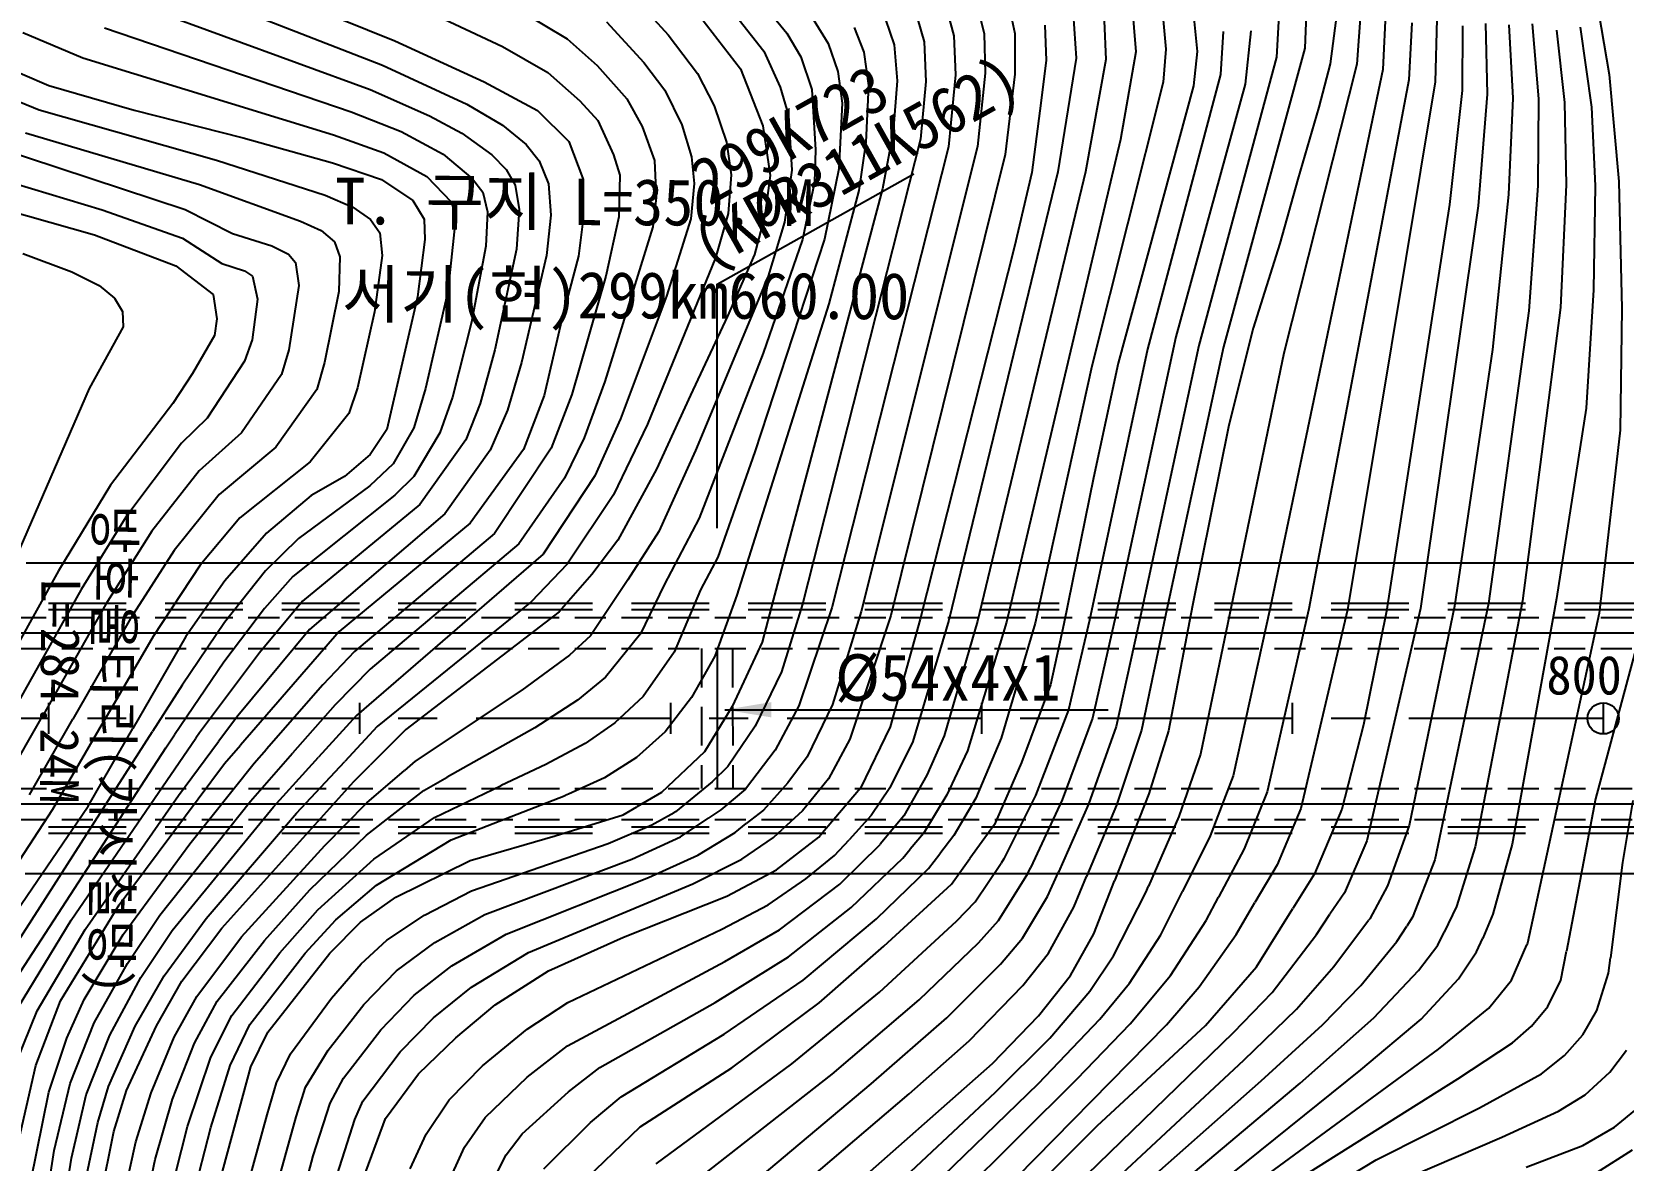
# Model space of a CAD drawing. Header units: millimetres. Extents: x 17638 to 18434, y 1103 to 1809.
# Drawn here: x 18218.5 to 18320.9, y 1448.9 to 1521.5 of the extents above; entities that cross this region are included whole.
import ezdxf
from ezdxf.enums import TextEntityAlignment as Align
from ezdxf.xclip import XClip

# ---------------------------------------------------------------- set-up
doc = ezdxf.new("R2010")
doc.units = ezdxf.units.MM
doc.header["$LTSCALE"] = 10
doc.header["$MEASUREMENT"] = 0
doc.header["$XCLIPFRAME"] = 2
for name, pattern in [('CENTER', [2, 1.25, -0.25, 0.25, -0.25]), ('DASHED', [0.75, 0.5, -0.25]), ('HIDDEN', [0.375, 0.25, -0.125])]:
    doc.linetypes.add(name, pattern=pattern)
doc.layers.add('TZ-BASE', color=253, linetype='Continuous')
doc.layers.add('TZ-CABL', color=4, linetype='Continuous')
doc.styles.add('GR', font='GulimChe.ttf')
doc.styles.add('HANA', font='GulimChe.ttf')
doc.styles.get("Standard").update_dxf_attribs({"font": 'GulimChe.ttf'})
doc.linetypes.add('ZIGZAG', pattern='A,0.0001,-0.2,[131,ltypeshp.shx,S=0.2,R=0,X=-0.2,Y=0],-0.4,[131,ltypeshp.shx,S=0.2,R=180,X=0.2,Y=0],-0.2', length=0.8001)
doc.dimstyles.get("Standard").update_dxf_attribs({"dimtxt": 0.18, "dimasz": 0.18, "dimexe": 0.18, "dimexo": 0.0625, "dimgap": 0.09, "dimtad": 0, "dimtih": 1, "dimtoh": 1, "dimdec": 4, "dimzin": 0, "dimdsep": 46, "dimtxsty": 'Standard', "dimcen": 0.09, "dimadec": 0, "dimazin": 0, "dimtfac": 1, "dimtdec": 4, "dimtofl": 0, "dimtmove": 0, "dimatfit": 3, "dimfxl": 0, "dimtolj": 1, "dimtzin": 0, "dimarcsym": 0})

# ---------------------------------------------------------------- blocks, each defined once
blk = doc.blocks.new('JD-CDFDG5GDCH4')
at = {"layer": 'TZ-BASE'}
for p, q in [((544.01, 48.36, -186.01), (547.49, 44.1, -186.01)), ((599.29, 47.86, -157.01), (600.38, 41.44, -157.01)), ((508.77, 46.99, -194.01), (521.49, 42.04, -194.01)), ((514.66, 46.68, -193.01), (522.28, 43.61, -193.01)), ((537.25, 46.85, -189.01), (539.86, 43.98, -189.01)), ((559.65, 46.27, -180.01), (560.18, 44.06, -180.01)), ((561.64, 46.51, -179.01), (562.15, 44.08, -179.01)), ((571.59, 46.14, -174.01), (571.86, 43.07, -174.01)), ((506.61, 45.63, -195.01), (520.69, 40.47, -195.01)), ((524.76, 45.32, -192.01), (529.19, 43.23, -192.01)), ((530.48, 45.45, -191.01), (533.35, 43.73, -191.01)), ((541.22, 46.05, -188.01), (544.51, 41.8, -188.01)), ((543.62, 45.97, -187.01), (546.01, 42.94, -187.01)), ((557.71, 45.84, -181.01), (558.23, 43.92, -181.01)), ((565.9, 45.32, -177.01), (566.09, 42.48, -177.01)), ((569.67, 46.03, -175.01), (569.93, 42.89, -175.01)), ((573.6, 45.7, -173.01), (573.88, 42.91, -173.01)), ((579.13, 45.23, -170.01), (578.99, 42.56, -170.01)), ((580.91, 45.85, -169.01), (580.8, 43.13, -169.01)), ((582.84, 45.23, -168.01), (582.44, 42.13, -168.01)), ((584.41, 45.67, -167.01), (584.15, 42.1, -167.01)), ((586.02, 45.8, -166.01), (585.83, 41.76, -166.01)), ((498.34, 44.15, -197.01), (502.21, 42.51, -197.01)), ((503.6, 44.45, -196.01), (519.47, 39.04, -196.01)), ((535.89, 44.82, -190.01), (538.29, 42.21, -190.01)), ((547.49, 44.1, -186.01), (548.4, 42.58, -186.01)), ((549.19, 45, -185.01), (550.15, 43.44, -185.01)), ((551.81, 44.47, -184.01), (552.44, 42.87, -184.01)), ((553.83, 44.97, -183.01), (554.4, 43.34, -183.01)), ((555.9, 45.01, -182.01), (556.33, 43.53, -182.01)), ((560.18, 44.06, -180.01), (560.25, 41.52, -180.01)), ((562.15, 44.08, -179.01), (562.15, 41.46, -179.01)), ((564.09, 44.62, -178.01), (564.17, 42.34, -178.01)), ((567.9, 44.89, -176.01), (568.01, 42.4, -176.01)), ((575.55, 44.21, -172.01), (575.39, 41.43, -172.01)), ((577.34, 44.24, -171.01), (576.97, 40.81, -171.01)), ((587.68, 44.77, -165.01), (587.49, 41.09, -165.01)), ((589.3, 45, -164.01), (589.2, 40.97, -164.01)), ((590.96, 44.57, -163.01), (590.93, 40.41, -163.01)), ((592.43, 44.72, -162.01), (592.54, 40.17, -162.01)), ((593.93, 44.64, -161.01), (594.19, 39.92, -161.01)), ((595.43, 44.7, -160.01), (595.84, 39.88, -160.01)), ((597, 44.3, -159.01), (597.51, 39.63, -159.01)), ((598.52, 44.48, -158.01), (599.25, 39.34, -158.01)), ((522.28, 43.61, -193.01), (528.03, 40.96, -193.01)), ((529.19, 43.23, -192.01), (532.12, 41.56, -192.01)), ((533.35, 43.73, -191.01), (535.29, 42.01, -191.01)), ((539.86, 43.98, -189.01), (541.74, 41.5, -189.01)), ((550.15, 43.44, -185.01), (550.77, 41.63, -185.01)), ((554.4, 43.34, -183.01), (554.58, 41.03, -183.01)), ((556.33, 43.53, -182.01), (556.43, 40.99, -182.01)), ((558.23, 43.92, -181.01), (558.34, 41.41, -181.01)), ((571.86, 43.07, -174.01), (571.7, 40.94, -174.01)), ((580.8, 43.13, -169.01), (575.58, 23.92, -169.01)), ((495.63, 42.61, -198.01), (500.01, 40.73, -198.01)), ((502.21, 42.51, -197.01), (518.32, 37.55, -197.01)), ((521.49, 42.04, -194.01), (526.91, 39.53, -194.01)), ((535.29, 42.01, -191.01), (537.19, 39.87, -191.01)), ((538.29, 42.21, -190.01), (539.64, 40.44, -190.01)), ((546.01, 42.94, -187.01), (547.05, 40.63, -187.01)), ((548.4, 42.58, -186.01), (549.1, 40.48, -186.01)), ((552.44, 42.87, -184.01), (552.75, 40.72, -184.01)), ((564.17, 42.34, -178.01), (563.76, 39.11, -178.01)), ((566.09, 42.48, -177.01), (564.93, 35.17, -177.01)), ((568.01, 42.4, -176.01), (566.71, 35.18, -176.01)), ((569.93, 42.89, -175.01), (568.95, 37.25, -175.01)), ((573.88, 42.91, -173.01), (573.65, 40.71, -173.01)), ((578.99, 42.56, -170.01), (573.99, 24, -170.01)), ((584.15, 42.1, -167.01), (579.45, 23.51, -167.01)), ((582.44, 42.13, -168.01), (581.7, 39.33, -168.01)), ((528.03, 40.96, -193.01), (531.45, 39.13, -193.01)), ((532.12, 41.56, -192.01), (534.17, 39.75, -192.01)), ((541.74, 41.5, -189.01), (542.82, 39.43, -189.01)), ((544.51, 41.8, -188.01), (545.95, 38.14, -188.01)), ((550.77, 41.63, -185.01), (551.04, 39.59, -185.01)), ((554.58, 41.03, -183.01), (554.32, 37.74, -183.01)), ((556.43, 40.99, -182.01), (556.09, 37.27, -182.01)), ((558.34, 41.41, -181.01), (557.88, 36.78, -181.01)), ((560.25, 41.52, -180.01), (559.75, 36.8, -180.01)), ((562.15, 41.46, -179.01), (561.53, 36.28, -179.01)), ((575.39, 41.43, -172.01), (570.68, 23.76, -172.01)), ((585.83, 41.76, -166.01), (578.57, 7.12, -166.01)), ((587.49, 41.09, -165.01), (581.07, 7.05, -165.01)), ((589.2, 40.97, -164.01), (583.56, 6.98, -164.01)), ((600.38, 41.44, -157.01), (601.01, 34.56, -157.01)), ((495.12, 40.9, -199.01), (499.4, 39.17, -199.01)), ((500.01, 40.73, -198.01), (505.51, 39.14, -198.01)), ((520.69, 40.47, -195.01), (524.51, 38.78, -195.01)), ((539.64, 40.44, -190.01), (540.74, 38.19, -190.01)), ((547.05, 40.63, -187.01), (547.59, 38.79, -187.01)), ((549.1, 40.48, -186.01), (549.33, 36.6, -186.01)), ((552.75, 40.72, -184.01), (552.57, 37.08, -184.01)), ((571.7, 40.94, -174.01), (567.1, 22.66, -174.01)), ((573.65, 40.71, -173.01), (568.81, 22.87, -173.01)), ((576.97, 40.81, -171.01), (572.51, 24.55, -171.01)), ((590.93, 40.41, -163.01), (590.11, 33.07, -163.01)), ((592.54, 40.17, -162.01), (591.96, 32.98, -162.01)), ((499.4, 39.17, -199.01), (510.81, 35.93, -199.01)), ((505.51, 39.14, -198.01), (512.53, 37.36, -198.01)), ((519.47, 39.04, -196.01), (522.69, 37.76, -196.01)), ((526.91, 39.53, -194.01), (529.19, 38.18, -194.01)), ((531.45, 39.13, -193.01), (533.46, 37.13, -193.01)), ((534.17, 39.75, -192.01), (535.33, 38.48, -192.01)), ((537.19, 39.87, -191.01), (538.19, 38.1, -191.01)), ((542.82, 39.43, -189.01), (543.6, 37.08, -189.01)), ((551.04, 39.59, -185.01), (550.83, 35.37, -185.01)), ((563.76, 39.11, -178.01), (563.25, 35.14, -178.01)), ((581.7, 39.33, -168.01), (580.35, 34.71, -168.01)), ((594.19, 39.92, -161.01), (593.9, 33.71, -161.01)), ((595.84, 39.88, -160.01), (595.79, 34.28, -160.01)), ((597.51, 39.63, -159.01), (597.62, 34.34, -159.01)), ((599.25, 39.34, -158.01), (599.48, 34.27, -158.01)), ((493.08, 37.93, -201.01), (508.78, 32.75, -201.01)), ((524.51, 38.78, -195.01), (526.59, 37.67, -195.01)), ((529.19, 38.18, -194.01), (530.72, 36.94, -194.01)), ((535.33, 38.48, -192.01), (536.35, 36.26, -192.01)), ((538.19, 38.1, -191.01), (538.97, 35.91, -191.01)), ((540.74, 38.19, -190.01), (541.36, 36.15, -190.01)), ((545.95, 38.14, -188.01), (546.41, 34.94, -188.01)), ((547.59, 38.79, -187.01), (547.82, 35.28, -187.01)), ((498.51, 37.69, -200.01), (509.71, 34.36, -200.01)), ((512.53, 37.36, -198.01), (518.26, 35.75, -198.01)), ((518.32, 37.55, -197.01), (521.57, 36.39, -197.01)), ((522.69, 37.76, -196.01), (525.38, 36.32, -196.01)), ((526.59, 37.67, -195.01), (528.51, 36.26, -195.01)), ((530.72, 36.94, -194.01), (531.56, 35.88, -194.01)), ((533.46, 37.13, -193.01), (534.37, 34.75, -193.01)), ((543.6, 37.08, -189.01), (543.91, 34.98, -189.01)), ((556.09, 37.27, -182.01), (548.5, 7.36, -182.01)), ((552.57, 37.08, -184.01), (552.11, 33.98, -184.01)), ((554.32, 37.74, -183.01), (553.65, 34.09, -183.01)), ((568.95, 37.25, -175.01), (561.61, 6.2, -175.01)), ((510.81, 35.93, -199.01), (517.79, 33.68, -199.01)), ((521.57, 36.39, -197.01), (524.33, 34.87, -197.01)), ((525.38, 36.32, -196.01), (527.26, 34.73, -196.01)), ((528.51, 36.26, -195.01), (529.44, 35.33, -195.01)), ((531.56, 35.88, -194.01), (532.15, 34.4, -194.01)), ((536.35, 36.26, -192.01), (536.74, 34.97, -192.01)), ((538.97, 35.91, -191.01), (539.09, 33.53, -191.01)), ((541.36, 36.15, -190.01), (541.52, 34.43, -190.01)), ((549.33, 36.6, -186.01), (549.26, 34.51, -186.01)), ((557.88, 36.78, -181.01), (550.39, 7.12, -181.01)), ((559.75, 36.8, -180.01), (552.28, 6.88, -180.01)), ((561.53, 36.28, -179.01), (554.18, 6.63, -179.01)), ((494.82, 35.33, -202.01), (503.46, 32.72, -202.01)), ((518.26, 35.75, -198.01), (521.42, 34.68, -198.01)), ((524.33, 34.87, -197.01), (525.9, 33.24, -197.01)), ((529.44, 35.33, -195.01), (530.01, 34.32, -195.01)), ((536.74, 34.97, -192.01), (536.68, 32.28, -192.01)), ((543.91, 34.98, -189.01), (543.71, 32.49, -189.01)), ((546.41, 34.94, -188.01), (546.08, 32.37, -188.01)), ((547.82, 35.28, -187.01), (547.34, 31.93, -187.01)), ((550.83, 35.37, -185.01), (549.92, 30.84, -185.01)), ((564.93, 35.17, -177.01), (557.92, 6.33, -177.01)), ((566.71, 35.18, -176.01), (559.76, 6.27, -176.01)), ((563.25, 35.14, -178.01), (562.13, 30.36, -178.01)), ((509.71, 34.36, -200.01), (516.2, 32, -200.01)), ((521.42, 34.68, -198.01), (523.44, 33.32, -198.01)), ((527.26, 34.73, -196.01), (527.94, 33.87, -196.01)), ((527.94, 33.87, -196.01), (528.24, 32.59, -196.01)), ((530.01, 34.32, -195.01), (530.28, 32.74, -195.01)), ((532.15, 34.4, -194.01), (532.31, 32.39, -194.01)), ((534.37, 34.75, -193.01), (534.38, 32.14, -193.01)), ((541.52, 34.43, -190.01), (541.31, 32.16, -190.01)), ((553.65, 34.09, -183.01), (546.6, 7.61, -183.01)), ((549.26, 34.51, -186.01), (548.49, 30.81, -186.01)), ((552.11, 33.98, -184.01), (550.19, 26.67, -184.01)), ((580.35, 34.71, -168.01), (579.19, 30.57, -168.01)), ((595.79, 34.28, -160.01), (595.21, 26.22, -160.01)), ((597.62, 34.34, -159.01), (597.25, 26.45, -159.01)), ((599.48, 34.27, -158.01), (599.38, 27.59, -158.01)), ((601.01, 34.56, -157.01), (601.2, 26.37, -157.01)), ((517.79, 33.68, -199.01), (519.58, 32.9, -199.01)), ((519.58, 32.9, -199.01), (520.71, 32.1, -199.01)), ((523.44, 33.32, -198.01), (524.16, 32.13, -198.01)), ((525.9, 33.24, -197.01), (526.2, 32.32, -197.01)), ((539.09, 33.53, -191.01), (538.88, 31.63, -191.01)), ((590.11, 33.07, -163.01), (586.06, 6.91, -163.01)), ((591.96, 32.98, -162.01), (588.25, 7.07, -162.01)), ((593.9, 33.71, -161.01), (592.87, 23.75, -161.01)), ((497.22, 32.74, -203.01), (502.95, 31.13, -203.01)), ((503.46, 32.72, -202.01), (508.61, 30.9, -202.01)), ((508.78, 32.75, -201.01), (511.83, 31.21, -201.01)), ((516.2, 32, -200.01), (517.53, 31.39, -200.01)), ((520.71, 32.1, -199.01), (521.3, 31.25, -199.01)), ((524.16, 32.13, -198.01), (524.21, 30.81, -198.01)), ((526.2, 32.32, -197.01), (525.69, 27.48, -197.01)), ((528.24, 32.59, -196.01), (528.13, 30.4, -196.01)), ((530.28, 32.74, -195.01), (530.1, 30.19, -195.01)), ((532.31, 32.39, -194.01), (532.03, 29.78, -194.01)), ((534.38, 32.14, -193.01), (534.08, 29.74, -193.01)), ((536.68, 32.28, -192.01), (535.84, 28.46, -192.01)), ((541.31, 32.16, -190.01), (539.75, 27.18, -190.01)), ((543.71, 32.49, -189.01), (542.91, 29.63, -189.01)), ((546.08, 32.37, -188.01), (545.41, 29.85, -188.01)), ((547.34, 31.93, -187.01), (546.29, 28.46, -187.01)), ((502.95, 31.13, -203.01), (508.18, 29.13, -203.01)), ((508.61, 30.9, -202.01), (511.15, 29.28, -202.01)), ((511.83, 31.21, -201.01), (514.37, 30.42, -201.01)), ((517.53, 31.39, -200.01), (518.39, 30.67, -200.01)), ((521.3, 31.25, -199.01), (521.46, 29.8, -199.01)), ((524.21, 30.81, -198.01), (523.74, 27.14, -198.01)), ((538.88, 31.63, -191.01), (535.78, 21.68, -191.01)), ((549.92, 30.84, -185.01), (545.44, 17.16, -185.01)), ((548.49, 30.81, -186.01), (545.96, 23.5, -186.01)), ((498.35, 29.92, -204.01), (501.5, 28.75, -204.01)), ((514.37, 30.42, -201.01), (515.44, 29.87, -201.01)), ((515.44, 29.87, -201.01), (515.89, 29.35, -201.01)), ((518.39, 30.67, -200.01), (518.74, 29.71, -200.01)), ((518.74, 29.71, -200.01), (518.67, 27.48, -200.01)), ((521.46, 29.8, -199.01), (520.96, 26.17, -199.01)), ((528.13, 30.4, -196.01), (527.2, 25.49, -196.01)), ((530.1, 30.19, -195.01), (528.71, 23.73, -195.01)), ((532.03, 29.78, -194.01), (530.43, 22.9, -194.01)), ((534.08, 29.74, -193.01), (533.06, 25.87, -193.01)), ((545.41, 29.85, -188.01), (543.68, 25.89, -188.01)), ((562.13, 30.36, -178.01), (556.07, 6.39, -178.01)), ((579.19, 30.57, -168.01), (577.48, 25.11, -168.01)), ((501.5, 28.75, -204.01), (503.25, 27.85, -204.01)), ((508.18, 29.13, -203.01), (510.58, 27.29, -203.01)), ((511.15, 29.28, -202.01), (512.61, 28.8, -202.01)), ((512.61, 28.8, -202.01), (513.13, 28.47, -202.01)), ((515.89, 29.35, -201.01), (516.11, 27.86, -201.01)), ((542.91, 29.63, -189.01), (538.53, 18.94, -189.01)), ((503.25, 27.85, -204.01), (504.24, 27.05, -204.01)), ((513.13, 28.47, -202.01), (513.44, 26.97, -202.01)), ((516.11, 27.86, -201.01), (515.45, 23.73, -201.01)), ((535.84, 28.46, -192.01), (533.65, 20.84, -192.01)), ((546.29, 28.46, -187.01), (541.62, 17.24, -187.01)), ((504.24, 27.05, -204.01), (504.75, 26.18, -204.01)), ((510.58, 27.29, -203.01), (510.82, 25.72, -203.01)), ((513.44, 26.97, -202.01), (513.1, 24.37, -202.01)), ((518.67, 27.48, -200.01), (517.76, 22.9, -200.01)), ((523.74, 27.14, -198.01), (521.77, 18.6, -198.01)), ((525.69, 27.48, -197.01), (524.25, 21.23, -197.01)), ((539.75, 27.18, -190.01), (536.79, 19.28, -190.01)), ((550.19, 26.67, -184.01), (544.27, 7.94, -184.01)), ((599.38, 27.59, -158.01), (598.9, 19.96, -158.01)), ((504.75, 26.18, -204.01), (504.8, 25.21, -204.01)), ((510.82, 25.72, -203.01), (510.68, 24.64, -203.01)), ((520.96, 26.17, -199.01), (519.87, 21.27, -199.01)), ((533.06, 25.87, -193.01), (531.88, 20.79, -193.01)), ((543.68, 25.89, -188.01), (541.29, 20.8, -188.01)), ((595.21, 26.22, -160.01), (592.62, 7.4, -160.01)), ((597.25, 26.45, -159.01), (594.81, 7.56, -159.01)), ((601.2, 26.37, -157.01), (601.09, 18.56, -157.01)), ((504.8, 25.21, -204.01), (502.62, 21.24, -204.01)), ((510.68, 24.64, -203.01), (509.27, 22.19, -203.01)), ((527.2, 25.49, -196.01), (525.99, 20.68, -196.01)), ((577.48, 25.11, -168.01), (575.92, 18.88, -168.01)), ((513.1, 24.37, -202.01), (512.61, 22.99, -202.01)), ((515.45, 23.73, -201.01), (514.98, 22.14, -201.01)), ((528.71, 23.73, -195.01), (527.76, 20.26, -195.01)), ((570.68, 23.76, -172.01), (566.96, 6.32, -172.01)), ((572.51, 24.55, -171.01), (568.62, 6.55, -171.01)), ((573.99, 24, -170.01), (570.27, 6.79, -170.01)), ((575.58, 23.92, -169.01), (571.93, 7.03, -169.01)), ((592.87, 23.75, -161.01), (590.43, 7.23, -161.01)), ((512.61, 22.99, -202.01), (510.2, 19.33, -202.01)), ((517.76, 22.9, -200.01), (517.26, 21.17, -200.01)), ((530.43, 22.9, -194.01), (529.53, 19.83, -194.01)), ((545.96, 23.5, -186.01), (541.85, 12.88, -186.01)), ((567.1, 22.66, -174.01), (563.46, 6.14, -174.01)), ((568.81, 22.87, -173.01), (567.22, 15.49, -173.01)), ((579.45, 23.51, -167.01), (576.08, 7.19, -167.01)), ((509.27, 22.19, -203.01), (507.99, 20.27, -203.01)), ((514.98, 22.14, -201.01), (512.41, 18.39, -201.01)), ((535.78, 21.68, -191.01), (534.45, 18.06, -191.01)), ((502.62, 21.24, -204.01), (496.51, 7.18, -204.01)), ((517.26, 21.17, -200.01), (514.62, 17.45, -200.01)), ((519.87, 21.27, -199.01), (519.31, 19.63, -199.01)), ((524.25, 21.23, -197.01), (523.49, 18.71, -197.01)), ((525.99, 20.68, -196.01), (525.18, 18.37, -196.01)), ((531.88, 20.79, -193.01), (530.56, 17.31, -193.01)), ((533.65, 20.84, -192.01), (532.34, 17.4, -192.01)), ((541.29, 20.8, -188.01), (539.11, 16.04, -188.01)), ((507.99, 20.27, -203.01), (503.99, 15.01, -203.01)), ((519.31, 19.63, -199.01), (516.83, 16.51, -199.01)), ((527.76, 20.26, -195.01), (526.84, 17.92, -195.01)), ((529.53, 19.83, -194.01), (528.4, 17.27, -194.01)), ((598.9, 19.96, -158.01), (596.99, 7.72, -158.01)), ((510.2, 19.33, -202.01), (508.55, 17.72, -202.01)), ((521.77, 18.6, -198.01), (520.68, 16.99, -198.01)), ((523.49, 18.71, -197.01), (522.16, 16.39, -197.01)), ((536.79, 19.28, -190.01), (535.13, 15.61, -190.01)), ((538.53, 18.94, -189.01), (536.34, 14.4, -189.01)), ((575.92, 18.88, -168.01), (573.58, 7.26, -168.01)), ((601.09, 18.56, -157.01), (599.73, 6.78, -157.01)), ((508.55, 17.72, -202.01), (504.97, 12.96, -202.01)), ((512.41, 18.39, -201.01), (509.68, 15.94, -201.01)), ((514.62, 17.45, -200.01), (510.98, 14.42, -200.01)), ((525.18, 18.37, -196.01), (523.49, 15.56, -196.01)), ((526.84, 17.92, -195.01), (523.89, 13.76, -195.01)), ((534.45, 18.06, -191.01), (533.19, 15.46, -191.01)), ((516.83, 16.51, -199.01), (512.3, 12.92, -199.01)), ((520.68, 16.99, -198.01), (519.04, 15.57, -198.01)), ((522.16, 16.39, -197.01), (520.66, 14.97, -197.01)), ((528.4, 17.27, -194.01), (525.5, 13.16, -194.01)), ((530.56, 17.31, -193.01), (527.12, 12.56, -193.01)), ((532.34, 17.4, -192.01), (528.68, 11.9, -192.01)), ((541.62, 17.24, -187.01), (539.25, 12.03, -187.01)), ((545.44, 17.16, -185.01), (543.06, 10.37, -185.01)), ((509.68, 15.94, -201.01), (506.64, 12.06, -201.01)), ((519.04, 15.57, -198.01), (516.89, 14.34, -198.01)), ((523.49, 15.56, -196.01), (522.27, 14.36, -196.01)), ((533.19, 15.46, -191.01), (530.25, 11.24, -191.01)), ((535.13, 15.61, -190.01), (531.81, 10.58, -190.01)), ((539.11, 16.04, -188.01), (536.61, 11.48, -188.01)), ((567.22, 15.49, -173.01), (565.3, 6.08, -173.01)), ((503.99, 15.01, -203.01), (500.65, 9.49, -203.01)), ((510.98, 14.42, -200.01), (508.09, 10.81, -200.01)), ((516.89, 14.34, -198.01), (514.01, 11.92, -198.01)), ((522.27, 14.36, -196.01), (515.72, 9.14, -196.01)), ((520.66, 14.97, -197.01), (516.08, 11.58, -197.01)), ((536.34, 14.4, -189.01), (533.37, 9.92, -189.01)), ((523.89, 13.76, -195.01), (516.33, 7.54, -195.01)), ((504.97, 12.96, -202.01), (502.1, 8.29, -202.01)), ((512.3, 12.92, -199.01), (509.75, 9.87, -199.01)), ((525.5, 13.16, -194.01), (516.78, 5.72, -194.01)), ((527.12, 12.56, -193.01), (518.7, 5.6, -193.01)), ((541.85, 12.88, -186.01), (539.6, 8.6, -186.01)), ((506.64, 12.06, -201.01), (503.69, 7.36, -201.01)), ((514.01, 11.92, -198.01), (511.34, 8.85, -198.01)), ((516.08, 11.58, -197.01), (513.95, 9.5, -197.01)), ((528.68, 11.9, -192.01), (519.69, 4.3, -192.01)), ((536.61, 11.48, -188.01), (534.94, 9.27, -188.01)), ((539.25, 12.03, -187.01), (537.27, 8.93, -187.01)), ((508.09, 10.81, -200.01), (505.27, 6.43, -200.01)), ((531.81, 10.58, -190.01), (519.8, 0.2, -190.01)), ((530.25, 11.24, -191.01), (520.69, 3.18, -191.01)), ((543.06, 10.37, -185.01), (541.94, 8.27, -185.01)), ((500.65, 9.49, -203.01), (497.92, 4.59, -203.01)), ((700, 10, -393.01), (498.57, 10, -393.01)), ((700, 10, -393.01), (498.57, 10, -393.01)), ((509.75, 9.87, -199.01), (506.72, 5.27, -199.01)), ((513.95, 9.5, -197.01), (511.31, 6.18, -197.01)), ((533.37, 9.92, -189.01), (531.04, 7.5, -189.01)), ((534.94, 9.27, -188.01), (532.84, 6.86, -188.01)), ((502.1, 8.29, -202.01), (497.77, 0.55, -202.01)), ((511.34, 8.85, -198.01), (508.84, 5.27, -198.01)), ((515.72, 9.14, -196.01), (513.9, 7.07, -196.01)), ((537.27, 8.93, -187.01), (534.85, 5.31, -187.01)), ((539.6, 8.6, -186.01), (538.08, 5.45, -186.01)), ((541.94, 8.27, -185.01), (540.25, 4.27, -185.01)), ((503.69, 7.36, -201.01), (499.67, 0.26, -201.01)), ((516.33, 7.54, -195.01), (513.57, 4.23, -195.01)), ((531.04, 7.5, -189.01), (521.14, -0.51, -189.01)), ((544.27, 7.94, -184.01), (542.85, 4, -184.01)), ((546.6, 7.61, -183.01), (545.91, 4.9, -183.01)), ((548.5, 7.36, -182.01), (547.14, 3.01, -182.01)), ((573.58, 7.26, -168.01), (572.03, -0.8, -168.01)), ((576.08, 7.19, -167.01), (574.09, -2.3, -167.01)), ((590.43, 7.23, -161.01), (587.51, -6.89, -161.01)), ((592.62, 7.4, -160.01), (589.17, -9.09, -160.01)), ((594.81, 7.56, -159.01), (591.77, -8.27, -159.01)), ((596.99, 7.72, -158.01), (594.14, -8.08, -158.01)), ((505.27, 6.43, -200.01), (501.56, -0.04, -200.01)), ((511.31, 6.18, -197.01), (508.6, 2.14, -197.01)), ((513.9, 7.07, -196.01), (511.27, 3.62, -196.01)), ((532.84, 6.86, -188.01), (522.98, -0.72, -188.01)), ((550.39, 7.12, -181.01), (548.27, 0.81, -181.01)), ((552.28, 6.88, -180.01), (550.43, 0.9, -180.01)), ((554.18, 6.63, -179.01), (551.55, -1.34, -179.01)), ((556.07, 6.39, -178.01), (554.13, -0.53, -178.01)), ((557.92, 6.33, -177.01), (555.59, -1.48, -177.01)), ((559.76, 6.27, -176.01), (557.6, -1.12, -176.01)), ((561.61, 6.2, -175.01), (559.1, -2.09, -175.01)), ((563.46, 6.14, -174.01), (561.27, -1.27, -174.01)), ((566.96, 6.32, -172.01), (565.6, 0.56, -172.01)), ((568.62, 6.55, -171.01), (567.14, 0.02, -171.01)), ((570.27, 6.79, -170.01), (568.68, -0.51, -170.01)), ((571.93, 7.03, -169.01), (570.31, -0.75, -169.01)), ((578.57, 7.12, -166.01), (576.19, -3.7, -166.01)), ((581.07, 7.05, -165.01), (578.39, -4.72, -165.01)), ((583.56, 6.98, -164.01), (580.56, -5.8, -164.01)), ((586.06, 6.91, -163.01), (584.59, -0.42, -163.01)), ((588.25, 7.07, -162.01), (584.79, -7.87, -162.01)), ((599.73, 6.78, -157.01), (595.13, -14.46, -157.01)), ((506.72, 5.27, -199.01), (503.47, -0.33, -199.01)), ((508.84, 5.27, -198.01), (505.43, -0.64, -198.01)), ((516.78, 5.72, -194.01), (512.18, 0.17, -194.01)), ((518.7, 5.6, -193.01), (512.34, -1.71, -193.01)), ((534.85, 5.31, -187.01), (533.5, 4.08, -187.01)), ((538.08, 5.45, -186.01), (535.83, 2.65, -186.01)), ((565.3, 6.08, -173.01), (564.45, 2.17, -173.01)), ((602.47, 5.83, -156.01), (599.5, -5.18, -156.01)), ((513.57, 4.23, -195.01), (509.71, -0.93, -195.01)), ((519.69, 4.3, -192.01), (517.64, 2.16, -192.01)), ((540.25, 4.27, -185.01), (538.24, 1.41, -185.01)), ((545.91, 4.9, -183.01), (543.98, 0.77, -183.01)), ((511.27, 3.62, -196.01), (508.1, -1.06, -196.01)), ((520.69, 3.18, -191.01), (518.44, 0.87, -191.01)), ((533.5, 4.08, -187.01), (530.44, 1.83, -187.01)), ((542.85, 4, -184.01), (541.35, 1.35, -184.01)), ((508.6, 2.14, -197.01), (506.69, -0.84, -197.01)), ((517.64, 2.16, -192.01), (514.02, -1.97, -192.01)), ((535.83, 2.65, -186.01), (534.02, 1.18, -186.01)), ((547.14, 3.01, -182.01), (545.45, -0.5, -182.01)), ((564.45, 2.17, -173.01), (562.58, -2.84, -173.01)), ((530.44, 1.83, -187.01), (523.58, -2.75, -187.01)), ((534.02, 1.18, -186.01), (531.27, -0.6, -186.01)), ((538.24, 1.41, -185.01), (536.43, -0.28, -185.01)), ((541.35, 1.35, -184.01), (539.67, -0.86, -184.01)), ((497.26, -4, -201.01), (499.67, 0.26, -201.01)), ((500, 1, -393.01), (500, -1, -393.01)), ((512.18, 0.17, -194.01), (510.93, -1.49, -194.01)), ((518.44, 0.87, -191.01), (515.7, -2.24, -191.01)), ((519.8, 0.2, -190.01), (517.36, -2.49, -190.01)), ((520, 1, -393.01), (520, -1, -393.01)), ((540, 1, -393.01), (540, -1, -393.01)), ((543.98, 0.77, -183.01), (542.2, -2.15, -183.01)), ((548.27, 0.81, -181.01), (546.74, -2.04, -181.01)), ((550.43, 0.9, -180.01), (548.79, -2.46, -180.01)), ((560, 1, -393.01), (560, -1, -393.01)), ((565.6, 0.56, -172.01), (563.49, -4.95, -172.01)), ((567.14, 0.02, -171.01), (565.2, -5.23, -171.01)), ((580, 1, -393.01), (580, -1, -393.01)), ((600, 1, -393.01), (600, -1, -393.01)), ((495.6, -18.14, -197.01), (506.69, -0.84, -197.01)), ((498.77, -4.92, -200.01), (501.56, -0.04, -200.01)), ((500.27, -5.84, -199.01), (503.47, -0.33, -199.01)), ((502.54, -5.65, -198.01), (505.43, -0.64, -198.01)), ((509.71, -0.93, -195.01), (509.48, -1.27, -195.01)), ((521.14, -0.51, -189.01), (519.05, -2.76, -189.01)), ((522.98, -0.72, -188.01), (520.69, -3.01, -188.01)), ((531.27, -0.6, -186.01), (525.65, -3.78, -186.01)), ((536.43, -0.28, -185.01), (534.51, -1.62, -185.01)), ((539.67, -0.86, -184.01), (537.82, -2.52, -184.01)), ((545.45, -0.5, -182.01), (543.7, -3.1, -182.01)), ((554.13, -0.53, -178.01), (552.22, -4.48, -178.01)), ((568.68, -0.51, -170.01), (566.9, -5.52, -170.01)), ((570.31, -0.75, -169.01), (568.69, -5.57, -169.01)), ((572.03, -0.8, -168.01), (570.78, -4.85, -168.01)), ((584.59, -0.42, -163.01), (583.19, -5.84, -163.01)), ((496.85, -18.34, -196.01), (507.54, -1.88, -196.01)), ((501.46, -12.97, -195.01), (509.48, -1.27, -195.01)), ((507.54, -1.88, -196.01), (508.1, -1.06, -196.01)), ((508.35, -4.95, -194.01), (510.93, -1.49, -194.01)), ((511.31, -2.9, -193.01), (512.34, -1.71, -193.01)), ((513.23, -2.88, -192.01), (514.02, -1.97, -192.01)), ((534.51, -1.62, -185.01), (531.98, -2.96, -185.01)), ((546.74, -2.04, -181.01), (544.82, -4.55, -181.01)), ((551.55, -1.34, -179.01), (550.16, -3.89, -179.01)), ((555.59, -1.48, -177.01), (554.12, -4.47, -177.01)), ((557.6, -1.12, -176.01), (556.5, -3.64, -176.01)), ((561.27, -1.27, -174.01), (559.64, -5.14, -174.01)), ((504.54, -12, -193.01), (511.31, -2.9, -193.01)), ((509.09, -8.06, -192.01), (513.23, -2.88, -192.01)), ((512.99, -5.32, -191.01), (515.7, -2.24, -191.01)), ((514.47, -5.69, -190.01), (517.36, -2.49, -190.01)), ((515.94, -6.1, -189.01), (519.05, -2.76, -189.01)), ((519.63, -4.06, -188.01), (520.69, -3.01, -188.01)), ((523.58, -2.75, -187.01), (522.89, -3.35, -187.01)), ((531.98, -2.96, -185.01), (529.12, -4.32, -185.01)), ((537.82, -2.52, -184.01), (535.76, -3.83, -184.01)), ((542.2, -2.15, -183.01), (539.42, -4.76, -183.01)), ((548.79, -2.46, -180.01), (547.55, -4.15, -180.01)), ((559.1, -2.09, -175.01), (557.79, -4.92, -175.01)), ((562.58, -2.84, -173.01), (560.85, -6.82, -173.01)), ((574.09, -2.3, -167.01), (572.71, -6.31, -167.01)), ((511.14, -13.49, -188.01), (519.63, -4.06, -188.01)), ((520.48, -5.44, -187.01), (522.89, -3.35, -187.01)), ((524.15, -4.63, -186.01), (525.65, -3.78, -186.01)), ((535.76, -3.83, -184.01), (533.45, -4.88, -184.01)), ((542.69, -4.08, -182.01), (540.33, -6, -182.01)), ((543.7, -3.1, -182.01), (542.69, -4.08, -182.01)), ((550.16, -3.89, -179.01), (548.49, -5.95, -179.01)), ((556.5, -3.64, -176.01), (555.02, -6.26, -176.01)), ((576.19, -3.7, -166.01), (574.71, -7.56, -166.01)), ((502.35, -13.58, -194.01), (508.35, -4.95, -194.01)), ((520.46, -7.51, -186.01), (524.15, -4.63, -186.01)), ((524.82, -6.37, -185.01), (529.12, -4.32, -185.01)), ((525.89, -7.8, -184.01), (533.24, -4.96, -184.01)), ((533.45, -4.88, -184.01), (533.24, -4.96, -184.01)), ((539.42, -4.76, -183.01), (537.85, -5.68, -183.01)), ((544.82, -4.55, -181.01), (543.24, -5.89, -181.01)), ((547.55, -4.15, -180.01), (545.98, -5.91, -180.01)), ((552.22, -4.48, -178.01), (549.65, -7.51, -178.01)), ((554.12, -4.47, -177.01), (552.92, -6.25, -177.01)), ((557.79, -4.92, -175.01), (556.28, -7.4, -175.01)), ((563.49, -4.95, -172.01), (561.45, -9.04, -172.01)), ((570.78, -4.85, -168.01), (568.57, -10.45, -168.01)), ((578.39, -4.72, -165.01), (576.91, -8.38, -165.01)), ((492.66, -17.51, -199.01), (500.27, -5.84, -199.01)), ((494.57, -17.33, -198.01), (502.54, -5.65, -198.01)), ((507.15, -12.65, -191.01), (512.99, -5.32, -191.01)), ((507.96, -13.64, -190.01), (514.47, -5.69, -190.01)), ((510.13, -12.87, -189.01), (515.94, -6.1, -189.01)), ((517.78, -8.17, -187.01), (520.48, -5.44, -187.01)), ((536.96, -6.2, -183.01), (537.85, -5.68, -183.01)), ((538.8, -6.84, -182.01), (540.24, -6.05, -182.01)), ((540.33, -6, -182.01), (540.24, -6.05, -182.01)), ((543.24, -5.89, -181.01), (542.48, -6.4, -181.01)), ((545.98, -5.91, -180.01), (544.88, -6.77, -180.01)), ((548.49, -5.95, -179.01), (547.21, -7.13, -179.01)), ((559.64, -5.14, -174.01), (558.23, -7.54, -174.01)), ((565.2, -5.23, -171.01), (563.17, -9.61, -171.01)), ((566.9, -5.52, -170.01), (564.96, -9.89, -170.01)), ((568.69, -5.57, -169.01), (566.77, -10.17, -169.01)), ((580.56, -5.8, -164.01), (579.02, -9.41, -164.01)), ((583.19, -5.84, -163.01), (581.44, -9.99, -163.01)), ((599.5, -5.18, -156.01), (597.64, -14.97, -156.01)), ((601.91, -5.29, -155.01), (601.24, -9.26, -155.01)), ((520.92, -9.05, -185.01), (524.82, -6.37, -185.01)), ((532.58, -7.56, -183.01), (536.96, -6.2, -183.01)), ((535.99, -8.05, -182.01), (538.8, -6.84, -182.01)), ((540.64, -7.62, -181.01), (542.48, -6.4, -181.01)), ((544.17, -7.33, -180.01), (544.88, -6.77, -180.01)), ((546.64, -7.65, -179.01), (547.21, -7.13, -179.01)), ((552.92, -6.25, -177.01), (551.49, -7.8, -177.01)), ((555.02, -6.26, -176.01), (553.5, -8.1, -176.01)), ((560.85, -6.82, -173.01), (559.27, -9.01, -173.01)), ((572.71, -6.31, -167.01), (570.75, -10.79, -167.01)), ((587.51, -6.89, -161.01), (586.12, -10.76, -161.01)), ((504.8, -13.91, -192.01), (509.09, -8.06, -192.01)), ((512.42, -14.05, -187.01), (517.78, -8.17, -187.01)), ((516.81, -11.02, -186.01), (520.46, -7.51, -186.01)), ((521.1, -10.72, -184.01), (525.89, -7.8, -184.01)), ((527.13, -9.13, -183.01), (532.58, -7.56, -183.01)), ((527.21, -11.09, -182.01), (535.99, -8.05, -182.01)), ((537.53, -9.06, -181.01), (540.64, -7.62, -181.01)), ((541.76, -8.8, -180.01), (544.17, -7.33, -180.01)), ((544.59, -9.05, -179.01), (546.64, -7.65, -179.01)), ((546.82, -9.74, -178.01), (549.54, -7.64, -178.01)), ((549.54, -7.64, -178.01), (549.65, -7.51, -178.01)), ((550.56, -8.81, -177.01), (551.49, -7.8, -177.01)), ((550.9, -10.67, -176.01), (553.49, -8.11, -176.01)), ((553.5, -8.1, -176.01), (553.49, -8.11, -176.01)), ((556.28, -7.4, -175.01), (555.43, -8.41, -175.01)), ((558.23, -7.54, -174.01), (557.33, -8.71, -174.01)), ((574.71, -7.56, -166.01), (572.93, -11.13, -166.01)), ((584.79, -7.87, -162.01), (583.35, -11.23, -162.01)), ((594.14, -8.08, -158.01), (592.91, -12.6, -158.01)), ((517.32, -12.32, -185.01), (520.92, -9.05, -185.01)), ((522.33, -11.51, -183.01), (527.13, -9.13, -183.01)), ((528.07, -12.62, -181.01), (537.53, -9.06, -181.01)), ((538.6, -10.23, -180.01), (541.76, -8.8, -180.01)), ((541.44, -10.65, -179.01), (544.59, -9.05, -179.01)), ((548.72, -10.33, -177.01), (550.56, -8.81, -177.01)), ((551.63, -12.17, -175.01), (554.95, -8.98, -175.01)), ((554.95, -8.98, -175.01), (555.43, -8.41, -175.01)), ((556.61, -9.65, -174.01), (557.33, -8.71, -174.01)), ((558.08, -10.66, -173.01), (559.27, -9.01, -173.01)), ((561.45, -9.04, -172.01), (561.27, -9.32, -172.01)), ((576.91, -8.38, -165.01), (575.26, -11.49, -165.01)), ((589.17, -9.09, -160.01), (587.74, -12.79, -160.01)), ((591.77, -8.27, -159.01), (590.56, -12.09, -159.01)), ((700, -10, -393.01), (498.5, -10, -393.01)), ((700, -10, -393.01), (498.5, -10, -393.01)), ((529.43, -13.88, -180.01), (538.6, -10.23, -180.01)), ((543.63, -11.43, -178.01), (546.82, -9.74, -178.01)), ((553.25, -12.89, -174.01), (556.61, -9.65, -174.01)), ((559.6, -11.8, -172.01), (561.27, -9.32, -172.01)), ((561.1, -13, -171.01), (563, -9.97, -171.01)), ((563, -9.97, -171.01), (563.17, -9.61, -171.01)), ((564.26, -11.46, -170.01), (564.96, -9.89, -170.01)), ((565.95, -12.14, -169.01), (566.77, -10.17, -169.01)), ((579.02, -9.41, -164.01), (577.59, -11.85, -164.01)), ((581.44, -9.99, -163.01), (580.03, -12.23, -163.01)), ((601.24, -9.26, -155.01), (600.46, -15.41, -155.01)), ((513.89, -14.28, -186.01), (516.81, -11.02, -186.01)), ((518.48, -12.95, -184.01), (521.1, -10.72, -184.01)), ((524.19, -12.66, -182.01), (527.21, -11.09, -182.01)), ((530.88, -15.06, -179.01), (541.44, -10.65, -179.01)), ((546.28, -12, -177.01), (548.72, -10.33, -177.01)), ((547.02, -13.61, -176.01), (550.9, -10.67, -176.01)), ((553.72, -14.65, -173.01), (558.08, -10.66, -173.01)), ((567.23, -13.87, -168.01), (568.57, -10.45, -168.01)), ((568.51, -15.27, -167.01), (570.58, -11.19, -167.01)), ((570.58, -11.19, -167.01), (570.75, -10.79, -167.01)), ((571.54, -13.92, -166.01), (572.93, -11.13, -166.01)), ((583.35, -11.23, -162.01), (582.42, -12.6, -162.01)), ((586.12, -10.76, -161.01), (584.98, -12.9, -161.01)), ((500.77, -18.17, -193.01), (504.54, -12, -193.01)), ((520.07, -13.11, -183.01), (522.33, -11.51, -183.01)), ((536.99, -14.07, -178.01), (543.63, -11.43, -178.01)), ((543.31, -13.56, -177.01), (546.28, -12, -177.01)), ((547.6, -15.34, -175.01), (551.63, -12.17, -175.01)), ((558.4, -13.05, -172.01), (559.6, -11.8, -172.01)), ((562.65, -14.13, -170.01), (564.26, -11.46, -170.01)), ((564.32, -15.11, -169.01), (565.95, -12.14, -169.01)), ((574.46, -13, -165.01), (575.26, -11.49, -165.01)), ((576.4, -13.91, -164.01), (577.59, -11.85, -164.01)), ((577.69, -15.98, -163.01), (580.03, -12.23, -163.01)), ((590.56, -12.09, -159.01), (589.77, -13.75, -159.01)), ((498.07, -18.56, -195.01), (501.46, -12.97, -195.01)), ((505.07, -15.77, -191.01), (507.15, -12.65, -191.01)), ((507.43, -16.56, -189.01), (510.13, -12.87, -189.01)), ((514.87, -15.09, -185.01), (517.32, -12.32, -185.01)), ((516.51, -15.1, -184.01), (518.48, -12.95, -184.01)), ((518.1, -15.1, -183.01), (520.07, -13.11, -183.01)), ((521.77, -14.27, -182.01), (524.19, -12.66, -182.01)), ((524.84, -14.42, -181.01), (528.07, -12.62, -181.01)), ((548.54, -16.85, -174.01), (553.25, -12.89, -174.01)), ((553.45, -17.62, -172.01), (558.4, -13.05, -172.01)), ((559.82, -14.43, -171.01), (561.1, -13, -171.01)), ((572.17, -16.55, -165.01), (574.46, -13, -165.01)), ((581.55, -13.9, -162.01), (582.42, -12.6, -162.01)), ((582.68, -15.97, -161.01), (584.91, -12.99, -161.01)), ((584.98, -12.9, -161.01), (584.91, -12.99, -161.01)), ((587.74, -12.79, -160.01), (587.36, -13.37, -160.01)), ((592.91, -12.6, -158.01), (592.25, -14.13, -158.01)), ((499.27, -18.81, -194.01), (502.35, -13.58, -194.01)), ((502.3, -18.09, -192.01), (504.8, -13.91, -192.01)), ((505.94, -16.67, -190.01), (507.96, -13.64, -190.01)), ((508.58, -16.91, -188.01), (511.14, -13.49, -188.01)), ((509.53, -17.89, -187.01), (512.42, -14.05, -187.01)), ((510.84, -18.19, -186.01), (513.89, -14.28, -186.01)), ((520.12, -15.78, -182.01), (521.77, -14.27, -182.01)), ((525.95, -15.92, -180.01), (529.43, -13.88, -180.01)), ((532.16, -16.25, -178.01), (536.99, -14.07, -178.01)), ((533.4, -18.28, -177.01), (543.31, -13.56, -177.01)), ((543.5, -15.63, -176.01), (547.02, -13.61, -176.01)), ((561.24, -15.81, -170.01), (562.65, -14.13, -170.01)), ((565.74, -16.54, -168.01), (567.23, -13.87, -168.01)), ((569.52, -17.04, -166.01), (571.54, -13.92, -166.01)), ((574.01, -17.28, -164.01), (576.4, -13.91, -164.01)), ((578.71, -17.64, -162.01), (581.55, -13.9, -162.01)), ((586.73, -14.35, -160.01), (587.36, -13.37, -160.01)), ((589.36, -14.59, -159.01), (589.77, -13.75, -159.01)), ((591.86, -15.02, -158.01), (592.25, -14.13, -158.01)), ((511.79, -19.11, -185.01), (514.87, -15.09, -185.01)), ((512.94, -19.69, -184.01), (516.51, -15.1, -184.01)), ((514.11, -20.19, -183.01), (518.1, -15.1, -183.01)), ((522.39, -16.24, -181.01), (524.84, -14.42, -181.01)), ((527.21, -17.3, -179.01), (530.88, -15.06, -179.01)), ((542.88, -18.28, -175.01), (547.6, -15.34, -175.01)), ((549.57, -18.31, -173.01), (553.72, -14.65, -173.01)), ((556.01, -18.11, -171.01), (559.82, -14.43, -171.01)), ((562.66, -17.19, -169.01), (564.32, -15.11, -169.01)), ((566.97, -17.55, -167.01), (568.51, -15.27, -167.01)), ((584.41, -17.19, -160.01), (586.73, -14.35, -160.01)), ((588.13, -16.21, -159.01), (589.36, -14.59, -159.01)), ((590.69, -16.76, -158.01), (591.86, -15.02, -158.01)), ((594.11, -16.84, -157.01), (595.08, -14.57, -157.01)), ((595.13, -14.46, -157.01), (595.08, -14.57, -157.01)), ((597.28, -16.85, -156.01), (597.64, -14.97, -156.01)), ((502.94, -19.59, -191.01), (505.07, -15.77, -191.01)), ((518.2, -18, -182.01), (520.12, -15.78, -182.01)), ((520.29, -18.41, -181.01), (522.39, -16.24, -181.01)), ((523.52, -17.8, -180.01), (525.95, -15.92, -180.01)), ((528.73, -18.43, -178.01), (532.16, -16.25, -178.01)), ((533.38, -21.06, -176.01), (543.5, -15.63, -176.01)), ((557.78, -19.27, -170.01), (561.24, -15.81, -170.01)), ((574.41, -19.76, -163.01), (577.69, -15.98, -163.01)), ((580.27, -18.71, -161.01), (582.68, -15.97, -161.01)), ((585.25, -19.27, -159.01), (588.13, -16.21, -159.01)), ((600.34, -16.38, -155.01), (600.46, -15.41, -155.01)), ((503.94, -20.38, -190.01), (505.94, -16.67, -190.01)), ((505.57, -19.8, -189.01), (507.43, -16.56, -189.01)), ((506.94, -19.77, -188.01), (508.58, -16.91, -188.01)), ((524.76, -19.27, -179.01), (527.21, -17.3, -179.01)), ((543.45, -20.32, -174.01), (548.54, -16.85, -174.01)), ((559.21, -20.75, -169.01), (562.66, -17.19, -169.01)), ((563.67, -19.13, -168.01), (565.74, -16.54, -168.01)), ((567.62, -19.35, -166.01), (569.52, -17.04, -166.01)), ((569.57, -19.66, -165.01), (572.17, -16.55, -165.01)), ((571.9, -19.71, -164.01), (574.01, -17.28, -164.01)), ((581.95, -19.72, -160.01), (584.41, -17.19, -160.01)), ((588.29, -19.34, -158.01), (590.69, -16.76, -158.01)), ((592.65, -18.64, -157.01), (594.11, -16.84, -157.01)), ((596.44, -18.54, -156.01), (597.28, -16.85, -156.01)), ((599.58, -18.79, -155.01), (600.34, -16.38, -155.01)), ((499.19, -22.33, -193.01), (500.77, -18.17, -193.01)), ((501.17, -20.58, -192.01), (502.3, -18.09, -192.01)), ((508.09, -20.5, -187.01), (509.53, -17.89, -187.01)), ((509.38, -20.89, -186.01), (510.84, -18.19, -186.01)), ((515.57, -21.58, -182.01), (518.2, -18, -182.01)), ((517.98, -21.34, -181.01), (520.29, -18.41, -181.01)), ((521.37, -20.04, -180.01), (523.52, -17.8, -180.01)), ((530.79, -20, -177.01), (533.4, -18.28, -177.01)), ((535.47, -22.46, -175.01), (542.88, -18.28, -175.01)), ((543.96, -22.49, -173.01), (549.57, -18.31, -173.01)), ((547.82, -22.22, -172.01), (553.45, -17.62, -172.01)), ((550.4, -22.88, -171.01), (556.01, -18.11, -171.01)), ((564.4, -20.57, -167.01), (566.97, -17.55, -167.01)), ((576.23, -20.21, -162.01), (578.71, -17.64, -162.01)), ((497.97, -22.06, -194.01), (499.27, -18.81, -194.01)), ((510.45, -21.79, -185.01), (511.79, -19.11, -185.01)), ((522.62, -21.46, -179.01), (524.76, -19.27, -179.01)), ((526.19, -20.56, -178.01), (528.73, -18.43, -178.01)), ((552.91, -23.52, -170.01), (557.78, -19.27, -170.01)), ((560.71, -22.2, -168.01), (563.67, -19.13, -168.01)), ((563.68, -23.5, -166.01), (567.62, -19.35, -166.01)), ((576.89, -21.98, -161.01), (580.27, -18.71, -161.01)), ((580.5, -23.47, -159.01), (585.25, -19.27, -159.01)), ((584.42, -22.6, -158.01), (588.29, -19.34, -158.01)), ((589.4, -21.29, -157.01), (592.65, -18.64, -157.01)), ((595.39, -19.8, -156.01), (596.44, -18.54, -156.01)), ((598.68, -20.35, -155.01), (599.58, -18.79, -155.01)), ((501.39, -23.48, -191.01), (502.94, -19.59, -191.01)), ((502.43, -24.22, -190.01), (503.94, -20.38, -190.01)), ((503.85, -23.68, -189.01), (505.57, -19.8, -189.01)), ((505.02, -23.94, -188.01), (506.94, -19.77, -188.01)), ((511.68, -22.33, -184.01), (512.94, -19.69, -184.01)), ((513.02, -22.42, -183.01), (514.11, -20.19, -183.01)), ((518.97, -23.15, -180.01), (521.37, -20.04, -180.01)), ((527.91, -22.36, -177.01), (530.79, -20, -177.01)), ((536.83, -24.35, -174.01), (543.45, -20.32, -174.01)), ((555.57, -36.33, -164.01), (571.9, -19.71, -164.01)), ((560.24, -35.7, -162.01), (576.23, -20.21, -162.01)), ((566.17, -23.19, -165.01), (569.57, -19.66, -165.01)), ((567.45, -26.21, -163.01), (574.41, -19.76, -163.01)), ((578.01, -23.31, -160.01), (581.95, -19.72, -160.01)), ((594.17, -20.87, -156.01), (595.39, -19.8, -156.01)), ((597.5, -21.69, -155.01), (598.68, -20.35, -155.01)), ((500.02, -24.04, -192.01), (501.17, -20.58, -192.01)), ((506.6, -24.08, -187.01), (508.09, -20.5, -187.01)), ((507.98, -24.49, -186.01), (509.38, -20.89, -186.01)), ((516.53, -23.72, -181.01), (517.98, -21.34, -181.01)), ((520.21, -24.63, -179.01), (522.62, -21.46, -179.01)), ((523.79, -22.87, -178.01), (526.19, -20.56, -178.01)), ((530.79, -23.09, -176.01), (533.38, -21.06, -176.01)), ((555.35, -24.16, -169.01), (559.21, -20.75, -169.01)), ((560.91, -24.04, -167.01), (564.4, -20.57, -167.01)), ((574.06, -32.53, -157.01), (589.4, -21.29, -157.01)), ((590.64, -23.2, -156.01), (594.17, -20.87, -156.01)), ((600.42, -22.76, -154.01), (601.5, -21.34, -154.01)), ((497.99, -27.6, -193.01), (499.19, -22.33, -193.01)), ((508.94, -26.26, -185.01), (510.45, -21.79, -185.01)), ((510.3, -32.45, -183.01), (513.02, -22.42, -183.01)), ((510.45, -26.33, -184.01), (511.68, -22.33, -184.01)), ((514.67, -23.45, -182.01), (515.57, -21.58, -182.01)), ((525.76, -24.55, -177.01), (527.91, -22.36, -177.01)), ((533.45, -24.02, -175.01), (535.47, -22.46, -175.01)), ((538.05, -26.28, -173.01), (543.96, -22.49, -173.01)), ((539.09, -28.65, -172.01), (547.82, -22.22, -172.01)), ((544.66, -36.37, -168.01), (560.71, -22.2, -168.01)), ((561.92, -35.92, -161.01), (576.89, -21.98, -161.01)), ((596.04, -22.86, -155.01), (597.5, -21.69, -155.01)), ((500.37, -27.81, -191.01), (501.39, -23.48, -191.01)), ((514.06, -25.51, -182.01), (514.67, -23.45, -182.01)), ((518.11, -24.76, -180.01), (518.97, -23.15, -180.01)), ((521.67, -25.75, -178.01), (523.79, -22.87, -178.01)), ((528.08, -25.67, -176.01), (530.79, -23.09, -176.01)), ((540.06, -30.97, -171.01), (550.4, -22.88, -171.01)), ((540.62, -33.82, -170.01), (552.91, -23.52, -170.01)), ((553.19, -33.64, -166.01), (563.68, -23.5, -166.01)), ((555.21, -34.08, -165.01), (566.17, -23.19, -165.01)), ((564.5, -35.25, -160.01), (578.01, -23.31, -160.01)), ((567.13, -36.51, -158.01), (584.42, -22.6, -158.01)), ((567.64, -34.28, -159.01), (580.5, -23.47, -159.01)), ((580.36, -29.67, -156.01), (590.64, -23.2, -156.01)), ((592.04, -25.06, -155.01), (596.04, -22.86, -155.01)), ((598.84, -24.22, -154.01), (600.42, -22.76, -154.01)), ((498.87, -29.77, -192.01), (500.02, -24.04, -192.01)), ((501.47, -28.29, -190.01), (502.43, -24.22, -190.01)), ((503.18, -26, -189.01), (503.85, -23.68, -189.01)), ((504.19, -26.58, -188.01), (505.02, -23.94, -188.01)), ((505.62, -27.24, -187.01), (506.6, -24.08, -187.01)), ((506.85, -28.38, -186.01), (507.98, -24.49, -186.01)), ((515.92, -25.63, -181.01), (516.53, -23.72, -181.01)), ((524.29, -26.75, -177.01), (525.76, -24.55, -177.01)), ((530.47, -26.73, -175.01), (533.45, -24.02, -175.01)), ((534.85, -26, -174.01), (536.83, -24.35, -174.01)), ((543.54, -34.22, -169.01), (555.35, -24.16, -169.01)), ((547.05, -37.02, -167.01), (560.91, -24.04, -167.01)), ((597.13, -25.26, -154.01), (598.84, -24.22, -154.01)), ((512.23, -32.22, -182.01), (514.06, -25.51, -182.01)), ((517.03, -28.15, -180.01), (518.11, -24.76, -180.01)), ((519.7, -25.8, -179.01), (520.21, -24.63, -179.01)), ((585.4, -28.4, -155.01), (592.04, -25.06, -155.01)), ((593.48, -26.95, -154.01), (597.13, -25.26, -154.01)), ((600.72, -26.3, -153.01), (602.26, -25.04, -153.01)), ((502.38, -29.75, -189.01), (503.18, -26, -189.01)), ((503.36, -30.78, -188.01), (504.19, -26.58, -188.01)), ((507.48, -32.03, -185.01), (508.94, -26.26, -185.01)), ((508.83, -32.56, -184.01), (510.45, -26.33, -184.01)), ((513.92, -32.9, -181.01), (515.92, -25.63, -181.01)), ((518.24, -30.38, -179.01), (519.7, -25.8, -179.01)), ((520.06, -30.09, -178.01), (521.67, -25.75, -178.01)), ((526.76, -27.58, -176.01), (528.08, -25.67, -176.01)), ((531.85, -28.98, -174.01), (534.85, -26, -174.01)), ((534.05, -30.14, -173.01), (538.05, -26.28, -173.01)), ((560.02, -33.65, -163.01), (567.45, -26.21, -163.01)), ((598.69, -27.47, -153.01), (600.72, -26.3, -153.01)), ((504.68, -31.48, -187.01), (505.62, -27.24, -187.01)), ((523.26, -28.98, -177.01), (524.29, -26.75, -177.01)), ((525.55, -30.22, -176.01), (526.76, -27.58, -176.01)), ((529.43, -28.09, -175.01), (530.47, -26.73, -175.01)), ((584.27, -30.9, -154.01), (593.48, -26.95, -154.01)), ((595.05, -28.88, -153.01), (598.69, -27.47, -153.01)), ((499.72, -31.97, -191.01), (500.37, -27.81, -191.01)), ((500.57, -34.25, -190.01), (501.47, -28.29, -190.01)), ((505.85, -33.14, -186.01), (506.85, -28.38, -186.01)), ((515.91, -32.28, -180.01), (517.03, -28.15, -180.01)), ((528.36, -30.18, -175.01), (529.43, -28.09, -175.01)), ((577.94, -32.9, -155.01), (585.4, -28.4, -155.01)), ((599.58, -29.22, -152.01), (601.89, -27.76, -152.01))]:
    blk.add_line(p, q, dxfattribs=at)
at = {"layer": 'TZ-BASE', "linetype": 'DASHED'}
for p, q in [((700, 7.4, -393.01), (453.7, 7.4, -393.01)), ((700, 7, -393.01), (454.97, 7, -393.01)), ((700, -7, -393.01), (454.97, -7, -393.01)), ((700, -7.4, -393.01), (453.7, -7.4, -393.01))]:
    blk.add_line(p, q, dxfattribs=at)
at = {"layer": 'TZ-BASE', "linetype": 'CENTER', "elevation": -393.01, "flags": 128}
blk.add_lwpolyline([(700, 0), (280, 0), (0, 0)], dxfattribs=at)
at = {"layer": 'TZ-BASE'}
blk.add_circle((600, 0, -393.01), 1, dxfattribs=at)
at = {"layer": 'TZ-BASE', "style": 'HANA'}
for s, height, rotation, p in [('T. 구지 L=350.0M', 3, 359.7997, (518.43, 31.8, -393.01)), ('서기(현)299km660.00', 3, 359.7997, (518.86, 25.81, -393.01)), ('방호울타리(가시철망)', 2.5, 269.5638, (503.03, 13.75, -393.01)), ('L=284.24M', 2.5, 269.5638, (499.55, 9.07, -393.01))]:
    blk.add_text(s, height=height, rotation=rotation, dxfattribs=at).set_placement(p)
blk.add_text('800', height=2.5, dxfattribs=at).set_placement((596.35, 1.54, -393.01))
blk = doc.blocks.new('ba')
at = {"layer": 'TZ-BASE', "flags": 128}
blk.add_lwpolyline([(624.71, 386.48), (624.71, 402.18), (637.37, 409.27)], dxfattribs=at)
at = {"layer": 'TZ-BASE', "style": 'GR'}
blk.add_text('299K723', height=3, rotation=29.2387, dxfattribs=at).set_placement((624.2, 407.19))
at = {"layer": 'TZ-BASE'}
blk.add_text('Ø54x4x1', height=3, rotation=0.0518, dxfattribs=at).set_placement((639.56, 376.87), align=Align.MIDDLE)
blk.add_leader([(625.21, 374.79), (649.87, 374.79)], dimstyle='Standard', override={"dimtxt": 3, "dimasz": 3, "dimexe": 2, "dimexo": 3, "dimgap": 1, "dimtad": 0, "dimtih": 0, "dimcen": 1, "dimaunit": 1, "dimadec": 8, "dimtix": 1, "dimtofl": 1, "dimtmove": 2, "dimtvp": 2}, dxfattribs=at)
blk = doc.blocks.new('123')
at = {"layer": 'TZ-BASE'}
blk.add_blockref('ba', (0, 0), dxfattribs=at)
at = {"layer": 'TZ-BASE', "style": 'GR'}
blk.add_text('(KPR311K562)', height=3, rotation=29.2387, dxfattribs=at).set_placement((624.2, 403.05))

msp = doc.modelspace()

# ---------------------------------------------------------------- linework, layer by layer
at = {"layer": 'TZ-CABL', "linetype": 'HIDDEN', "ltscale": 0.8}
for points in [[(18166.45, 1483.78), (18419.6, 1483.78)], [(18166.7, 1482.78), (18419.6, 1482.78)], [(18166.45, 1481.78), (18419.6, 1481.78)], [(18166.46, 1472.78), (18419.61, 1472.78)], [(18166.71, 1471.78), (18419.61, 1471.78)], [(18166.46, 1470.78), (18419.61, 1470.78)]]:
    msp.add_lwpolyline(points, dxfattribs=at)
at = {"layer": 'TZ-CABL', "linetype": 'ZIGZAG', "ltscale": 0.5}
for points in [[(18166.7, 1482.78), (18419.6, 1482.78)], [(18262.6, 1481.78), (18262.61, 1472.78)], [(18166.71, 1471.78), (18419.61, 1471.78)]]:
    msp.add_lwpolyline(points, dxfattribs=at)
at = {"layer": 'TZ-CABL', "linetype": 'HIDDEN'}
for points in [[(18261.6, 1481.78), (18261.61, 1472.78)], [(18263.6, 1481.78), (18263.61, 1472.78)]]:
    msp.add_lwpolyline(points, dxfattribs=at)

# ---------------------------------------------------------------- block references
at = {"layer": 'TZ-BASE'}
ref = msp.add_blockref('JD-CDFDG5GDCH4', (17719.6, 1477.28, 393.01), dxfattribs=at)
XClip(ref).set_block_clipping_path([(1.5103084745, 75), (700, 75), (700, -75), (-1.5103084745, -75)])
msp.add_blockref('123', (17637.89, 1103.05), dxfattribs=at)

doc.saveas('drawing.dxf')
